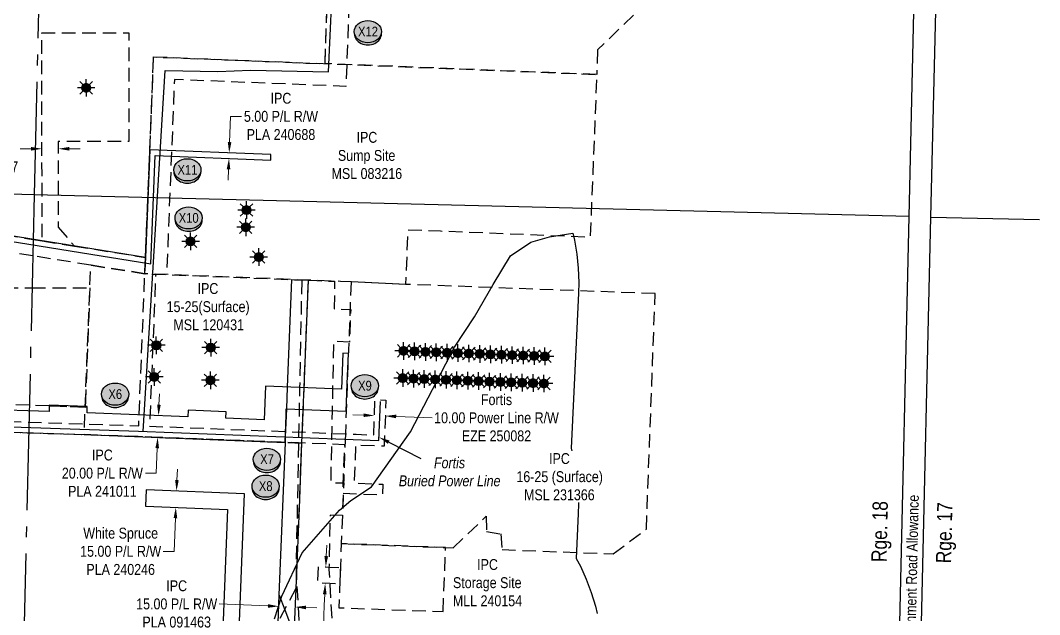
# Model space of a CAD drawing. Extents: x 394633 to 396608, y 6164206 to 6166988.
# Drawn here: x 395576 to 396513, y 6164747 to 6165294 of the extents above; entities that cross this region are included whole.
import ezdxf
from ezdxf.enums import TextEntityAlignment as Align

# ---------------------------------------------------------------- set-up
doc = ezdxf.new("R2010")
doc.units = 0
doc.header["$LTSCALE"] = 5
doc.header["$PDSIZE"] = 0.5
for name, pattern in [('foc-ACCESSROAD', [3.75, 2.5, -1.25]), ('foc-FLOWLINE', [3.75, 2.5, -1.25]), ('foc-QUARTERLINE', [33, 25, -3, 2, -3]), ('foc-TRAV', [1.875, 1.25, -0.625])]:
    doc.linetypes.add(name, pattern=pattern)
doc.layers.get('Defpoints').update_dxf_attribs({"color": 9})
for name, color, linetype in [('AS-DRILL-T', 8, 'Continuous'), ('AS-POWER', 104, 'foc-POWER'), ('C-AR', 13, 'foc-ACCESSROAD'), ('C-RW', 13, 'Continuous'), ('C-WS', 13, 'foc-ACCESSROAD'), ('C-WS-S', 8, 'Continuous'), ('D-TXT', 6, 'Continuous'), ('F-EZE', 190, 'foc-FLOWLINE'), ('F-RW', 190, 'Continuous'), ('L-ROAD-T', 7, 'Continuous'), ('L-SEC', 7, 'Continuous'), ('L-SECQ', 8, 'foc-QUARTERLINE'), ('P-CROSSINGS', 250, 'Continuous'), ('P-TRAV', 4, 'foc-TRAV'), ('WETLAND', 143, 'Continuous')]:
    doc.layers.add(name, color=color, linetype=linetype)
for name, color, linetype, lineweight in [('C-AR-T', 13, 'Continuous', 9), ('C-RW-T', 13, 'Continuous', 9), ('C-WS-T', 13, 'Continuous', 9), ('F-EZE-T', 190, 'Continuous', 9), ('F-RW-T', 190, 'Continuous', 9)]:
    doc.layers.add(name, color=color, linetype=linetype, lineweight=lineweight)
doc.styles.add('80CG', font='ARIALN.TTF', dxfattribs={"height": 10})
doc.styles.add('80L', font='ARIALN.TTF', dxfattribs={"height": 10})
doc.styles.add('Crossing', font='ARIALN.TTF', dxfattribs={"height": 10})
doc.styles.add('foc-LtypeFont', font='ARIALN.TTF', dxfattribs={"height": 7.35})
doc.linetypes.add('foc-POWER', pattern='A,6,-1,["P",foc-LtypeFont,S=0.2,R=0,X=-0.625,Y=-0.75],-1.24,4', length=12.24)
doc.dimstyles.new('Compass 5 000', dxfattribs={"dimscale": 5, "dimtxt": 9, "dimasz": 2, "dimexe": 0.2, "dimexo": 0.0625, "dimgap": 0.5, "dimtad": 0, "dimtih": 1, "dimtoh": 1, "dimzin": 0, "dimdsep": 46, "dimtxsty": '80CG', "dimcen": 0.1, "dimse1": 1, "dimse2": 1, "dimclrd": 256, "dimclrt": 256, "dimaunit": 1, "dimadec": 4, "dimazin": 0, "dimtfac": 0.06, "dimtofl": 0, "dimtmove": 0, "dimatfit": 1, "dimfxl": 0.2, "dimtolj": 1, "dimtzin": 0, "dimlwd": -1, "dimarcsym": 0})

# ---------------------------------------------------------------- blocks, each defined once
blk = doc.blocks.new('GAS')
h = blk.add_hatch(color=255)
h.dxf.hatch_style = 1
edge = h.paths.add_edge_path()
edge.add_arc((0, 0), 0.9, 0, 360)
for p, q in [((-0.81, 0), (-1.62, 0)), ((-0.57, 0.57), (-1.14, 1.14)), ((0, 0.81), (0, 1.62)), ((0.57, 0.57), (1.14, 1.14)), ((1.62, 0), (0.81, 0)), ((-0.57, -0.57), (-1.14, -1.14)), ((0, -0.81), (0, -1.62)), ((1.14, -1.14), (0.57, -0.57))]:
    blk.add_line(p, q)
blk.add_circle((0, 0), 0.8)
blk = doc.blocks.new('*D435')
at = {"layer": 'C-AR-T', "transparency": 16777216}
for p, q in [((395585.83, 6165175.59), (395575.83, 6165175.59)), ((395620.82, 6165175.59), (395630.82, 6165175.6))]:
    blk.add_line(p, q, dxfattribs=at)
for points in [[(395585.83, 6165177.26), (395585.83, 6165173.92), (395595.83, 6165175.59)], [(395620.81, 6165177.26), (395620.82, 6165173.93), (395610.82, 6165175.59)]]:
    blk.add_solid(points, dxfattribs=at)
at = {"layer": 'Defpoints', "color": 0, "transparency": 16777216}
for p in [(395595.83, 6165176.21), (395595.83, 6165175.59), (395610.82, 6165176.21)]:
    blk.add_point(p, dxfattribs=at)
at = {"layer": 'C-AR-T', "transparency": 16777216, "insert": (395541.54, 6165175.59), "char_height": 10, "attachment_point": 5, "style": '80CG'}
blk.add_mtext('\\A1;IPC\\P15.00 A/R^JMSL 120977', dxfattribs=at)
blk = doc.blocks.new('*D450')
at = {"layer": 'C-RW-T', "transparency": 16777216}
for p, q in [((395803.51, 6164755.34), (395758.74, 6164757.13)), ((395838.46, 6164753.94), (395848.45, 6164753.53))]:
    blk.add_line(p, q, dxfattribs=at)
for points in [[(395803.57, 6164757), (395803.44, 6164753.67), (395813.5, 6164754.94)], [(395838.52, 6164755.6), (395838.39, 6164752.27), (395828.47, 6164754.34)]]:
    blk.add_solid(points, dxfattribs=at)
at = {"layer": 'Defpoints', "color": 0, "transparency": 16777216}
for p in [(395815.54, 6164805.78), (395830.51, 6164805.18), (395813.5, 6164754.94)]:
    blk.add_point(p, dxfattribs=at)
at = {"layer": 'C-RW-T', "transparency": 16777216, "insert": (395719.65, 6164757.13), "char_height": 10, "attachment_point": 5, "style": '80CG', "bg_fill": 3, "box_fill_scale": 1.1, "bg_fill_color": 256, "bg_fill_true_color": 13158600, "bg_fill_transparency": 0}
blk.add_mtext('\\A1;IPC\\P15.00 P/L R/W\\PPLA 091463', dxfattribs=at)
blk = doc.blocks.new('*D451')
at = {"layer": 'C-RW-T', "transparency": 16777216}
for p, q in [((395768.28, 6165181.7), (395769.21, 6165205.31)), ((395769.21, 6165205.31), (395779.21, 6165205.31)), ((395767.3, 6165156.73), (395766.9, 6165146.74))]:
    blk.add_line(p, q, dxfattribs=at)
for points in [[(395766.62, 6165181.77), (395769.95, 6165181.64), (395767.89, 6165171.71)], [(395765.63, 6165156.79), (395768.96, 6165156.66), (395767.69, 6165166.72)]]:
    blk.add_solid(points, dxfattribs=at)
at = {"layer": 'Defpoints', "color": 0, "transparency": 16777216}
for p in [(395755.06, 6165172.22), (395767.89, 6165171.71), (395754.86, 6165167.23)]:
    blk.add_point(p, dxfattribs=at)
at = {"layer": 'C-RW-T', "transparency": 16777216, "insert": (395815.5, 6165205.31), "char_height": 10, "attachment_point": 5, "style": '80CG'}
blk.add_mtext('\\A1;IPC\\P5.00 P/L R/W\\PPLA 240688', dxfattribs=at)
blk = doc.blocks.new('*D456')
at = {"layer": 'Defpoints', "color": 0, "transparency": 16777216}
for p in [(395710.4, 6164861.37), (395709.8, 6164846.39), (395718.87, 6164846.03)]:
    blk.add_point(p, dxfattribs=at)
at = {"layer": 'F-RW-T', "transparency": 16777216}
for p, q in [((395719.87, 6164871), (395720.27, 6164880.99)), ((395718.47, 6164836.04), (395717.24, 6164805.51)), ((395717.24, 6164805.51), (395707.24, 6164805.51))]:
    blk.add_line(p, q, dxfattribs=at)
for points in [[(395718.21, 6164871.06), (395721.54, 6164870.93), (395719.47, 6164861.01)], [(395716.8, 6164836.1), (395720.13, 6164835.97), (395718.87, 6164846.03)]]:
    blk.add_solid(points, dxfattribs=at)
at = {"layer": 'F-RW-T', "transparency": 16777216, "insert": (395668.16, 6164805.51), "char_height": 10, "attachment_point": 5, "style": '80CG'}
blk.add_mtext('\\A1;White Spruce\\P15.00 P/L R/W\\PPLA 240246', dxfattribs=at)
blk = doc.blocks.new('*D457')
at = {"layer": 'C-RW-T', "transparency": 16777216}
for p, q in [((395703.33, 6164940.24), (395703.72, 6164950.23)), ((395701.77, 6164900.36), (395700.86, 6164877.34)), ((395700.86, 6164877.34), (395690.86, 6164877.34))]:
    blk.add_line(p, q, dxfattribs=at)
for points in [[(395701.66, 6164940.31), (395704.99, 6164940.18), (395702.94, 6164930.25)], [(395700.1, 6164900.42), (395703.43, 6164900.29), (395702.16, 6164910.35)]]:
    blk.add_solid(points, dxfattribs=at)
at = {"layer": 'Defpoints', "color": 0, "transparency": 16777216}
for p in [(395702.94, 6164930.25), (395715.12, 6164929.77), (395714.34, 6164909.87)]:
    blk.add_point(p, dxfattribs=at)
at = {"layer": 'C-RW-T', "transparency": 16777216, "insert": (395651.32, 6164877.34), "char_height": 10, "attachment_point": 5, "style": '80CG'}
blk.add_mtext('\\A1;IPC^J20.00 P/L R/W^JPLA 241011', dxfattribs=at)
blk = doc.blocks.new('xing2')
h = blk.add_hatch(color=50)
h.dxf.hatch_style = 1
edge = h.paths.add_edge_path()
edge.add_ellipse((0, 0), major_axis=(-12.5, 0), ratio=0.816297, start_angle=0, end_angle=360)
h = blk.add_hatch(color=250)
h.dxf.hatch_style = 1
edge = h.paths.add_edge_path()
edge.add_ellipse((0, -2.05), major_axis=(-12.5, 0), ratio=0.816297, start_angle=0, end_angle=180)
edge.add_line((12.5, -2.05), (12.5, 0))
edge.add_ellipse((0, 0), major_axis=(-12.5, 0), ratio=0.816297, start_angle=0, end_angle=180, ccw=False)
edge.add_line((-12.5, 0), (-12.5, -2.05))
at = {"color": 250}
blk.add_ellipse((0, 0), major_axis=(-12.5, 0), ratio=0.816297, dxfattribs=at)
blk.add_ellipse((0, -2.05), major_axis=(-12.5, 0), ratio=0.816297, start_param=0, end_param=3.141593, dxfattribs=at)
at = {"color": 250, "style": 'Crossing'}
blk.add_attdef('CROSSING', text='', height=9, dxfattribs=at).set_placement((0.09, 0.02), align=Align.MIDDLE_CENTER)
at = {"color": 250, "style": 'Crossing', "flags": 1}
for tag, p in [('OWNER', (0.09, -12.49)), ('DESCRIPTION', (0.09, -25.77)), ('LOCATION', (0.09, -39.3)), ('DWG_REF', (0.09, -52.84))]:
    blk.add_attdef(tag, text='', height=9, dxfattribs=at).set_placement(p, align=Align.MIDDLE_CENTER)
blk = doc.blocks.new('*D474')
at = {"layer": 'Defpoints', "color": 0, "transparency": 16777216}
for p in [(395901.4, 6164929.65), (395911.39, 6164929.27), (395911.41, 6164929.91)]:
    blk.add_point(p, dxfattribs=at)
at = {"layer": 'F-EZE-T', "transparency": 16777216}
for p, q in [((395891.44, 6164930.68), (395881.44, 6164931.06)), ((395921.41, 6164929.53), (395954.5, 6164928.25))]:
    blk.add_line(p, q, dxfattribs=at)
for points in [[(395891.5, 6164932.34), (395891.37, 6164929.01), (395901.43, 6164930.29)], [(395921.47, 6164931.19), (395921.34, 6164927.86), (395911.41, 6164929.91)]]:
    blk.add_solid(points, dxfattribs=at)
at = {"layer": 'F-EZE-T', "transparency": 16777216, "insert": (396013.64, 6164928.25), "char_height": 10, "attachment_point": 5, "style": '80CG'}
blk.add_mtext('\\A1;Fortis\\P10.00 Power Line R/W\\PEZE 250082', dxfattribs=at)

msp = doc.modelspace()

# ---------------------------------------------------------------- linework, layer by layer
at = {"layer": 'AS-DRILL-T', "color": 2}
msp.add_line((395718.394, 6165259.2), (395718.393, 6165259.188), dxfattribs=at)
at = {"layer": 'AS-POWER', "color": 10, "flags": 128}
msp.add_lwpolyline([(395306.229, 6164928.41), (395477.36, 6164922.946), (395684.527, 6164915.958), (395905.548, 6164907.328), (395906.927, 6164943.219)], dxfattribs=at)
at = {"layer": 'AS-POWER', "color": 1, "linetype": 'Continuous', "true_color": 0xff0101}
msp.add_lwpolyline([(395914.566, 6164905.865), (395944.142, 6164890.741)], dxfattribs=at)
msp.add_solid([(395913.808, 6164904.382), (395905.666, 6164910.417), (395915.325, 6164907.349)], dxfattribs=at)
at = {"layer": 'C-AR'}
msp.add_lwpolyline([(395690.996, 6165075.76), (395690.352, 6165060.684), (395640.655, 6165068.606), (395587.343, 6165077.106), (395542.624, 6165084.234), (395542.622, 6165099.413), (395587.695, 6165092.228), (395595.837, 6165090.93), (395625.636, 6165086.179), (395690.996, 6165075.76)], close=True, dxfattribs=at)
at = {"layer": 'C-AR', "flags": 128}
msp.add_lwpolyline([(396078.262, 6164216.905), (395932.662, 6164413.628), (395922.722, 6164427.727), (395856.446, 6164517.265), (395857.75, 6164555.073), (395857.439, 6164556.795), (395857.02, 6164559.12), (395854.713, 6164571.902), (395852.239, 6164585.68), (395851.086, 6164592.001), (395850.362, 6164597.071), (395847.796, 6164615.038), (395844.324, 6164639.347), (395843.01, 6164648.549), (395840.233, 6164667.99), (395837.651, 6164686.074), (395836.667, 6164692.961), (395836.187, 6164697.364), (395834.742, 6164710.482), (395833.372, 6164723.135), (395829.762, 6164786.539), (395829.644, 6164788.606), (395831.945, 6164905.179), (395832.556, 6164936.161), (395832.951, 6164956.142), (395834.901, 6165054.982), (395840.391, 6165054.768), (395848.533, 6165054.456), (395860.524, 6165053.983), (395864.861, 6165053.802), (395864.361, 6165028.442), (395879.632, 6165027.829), (395878.43, 6164997.876), (395863.769, 6164998.465), (395862.911, 6164954.974), (395862.517, 6164934.992), (395861.207, 6164868.643), (395873.235, 6164868.407), (395872.033, 6164838.446), (395860.615, 6164838.672), (395859.638, 6164789.163), (395863.257, 6164725.616), (395866.414, 6164696.709), (395868.041, 6164685.315), (395874.597, 6164639.411), (395880.685, 6164596.784), (395885.391, 6164570.706), (395887.365, 6164559.77), (395888.323, 6164555.592), (395890.98, 6164544.014), (395898.128, 6164524.668), (395903.336, 6164513.73), (395906.945, 6164515.449), (395912.038, 6164504.753), (395937.934, 6164465.112), (395949.495, 6164448.713), (395946.229, 6164446.41), (396000.022, 6164370.108), (396038.73, 6164317.827), (396114.127, 6164216.014)], dxfattribs=at)
msp.add_lwpolyline([(395870.127, 6164790.589), (395869.526, 6164775.606), (395860.396, 6164775.972), (395849.393, 6164776.414), (395849.994, 6164791.396), (395859.685, 6164791.008), (395870.127, 6164790.589)], close=True, dxfattribs=at)
at = {"layer": 'C-AR-T'}
for p, q in [((395857.129, 6164801.133), (395857.52, 6164811.118)), ((395855.757, 6164766.114), (395855.365, 6164756.129)), ((395854.073, 6164723.159), (395855.365, 6164756.129))]:
    msp.add_line(p, q, dxfattribs=at)
for points in [[(395855.465, 6164801.198), (395858.793, 6164801.068), (395856.738, 6164791.148)], [(395854.093, 6164766.179), (395857.421, 6164766.049), (395856.148, 6164776.099)]]:
    msp.add_solid(points, dxfattribs=at)
at = {"layer": 'C-RW', "flags": 128}
msp.add_lwpolyline([(395806.143, 6165165.202), (395806.34, 6165170.195), (395695.021, 6165174.588), (395690.996, 6165075.76), (395542.622, 6165099.413), (395542.621, 6165104.433), (395442.674, 6165113.856), (395442.673, 6165108.835), (395341.213, 6165116.112), (395341.213, 6165139.559), (395301.227, 6165140.565), (395301.227, 6165189.157), (395231.745, 6165189.157), (395231.745, 6165184.16), (395296.231, 6165184.16), (395296.231, 6165135.693), (395336.216, 6165134.687), (395336.216, 6165111.461), (395447.668, 6165103.468), (395447.669, 6165108.366), (395537.626, 6165099.886), (395537.626, 6165095.15), (395695.759, 6165069.941), (395699.81, 6165169.398)], close=True, dxfattribs=at)
at = {"layer": 'C-RW'}
for points in [[(395812.889, 6164739.727), (395813.908, 6164765.109), (395819.548, 6164905.66), (395819.748, 6164910.655), (395820.79, 6164936.62), (395821.591, 6164956.585), (395825.554, 6165055.348), (395834.901, 6165054.982), (395840.391, 6165054.768), (395836.504, 6164956.004), (395835.717, 6164936.037), (395834.501, 6164905.08), (395832.104, 6164845.186), (395829.762, 6164786.539), (395829.152, 6164771.281), (395827.738, 6164735.879)], [(395341.213, 6164922.296), (395634.493, 6164912.933), (395819.225, 6164905.689), (395820.201, 6164930.613), (395820.436, 6164936.616), (395875.49, 6164934.482), (395876.422, 6164959.458), (395877.463, 6164987.414), (395872.471, 6164987.6), (395871.242, 6164954.648), (395801.241, 6164957.379), (395800.03, 6164926.443)], [(395800.03, 6164926.443), (395764.798, 6164927.824), (395765.033, 6164933.815), (395730.085, 6164935.185), (395729.85, 6164929.194), (395637.241, 6164932.826), (395637.475, 6164938.817), (395602.518, 6164939.948), (395602.284, 6164933.957), (395424.827, 6164939.622)], [(395812.889, 6164739.727), (395813.908, 6164765.109), (395819.037, 6164751.654), (395826.145, 6164733.007)]]:
    msp.add_lwpolyline(points, dxfattribs=at)
at = {"layer": 'C-WS'}
for points in [[(396106.505, 6165266.454), (396105.77, 6165243.872), (395856.017, 6165253.872), (395863.353, 6165457.108), (395968.316, 6165456.426), (396301.842, 6165454.38), (396106.505, 6165266.454)], [(395542.607, 6165084.233), (395542.591, 6165047.871), (395586.662, 6165047.861), (395639.824, 6165047.846), (395635.758, 6164943.833), (395635.524, 6164937.849), (395602.486, 6164939.134), (395584.145, 6164939.85), (395492.635, 6164943.415), (395492.642, 6165047.863), (395442.665, 6165047.86), (395442.665, 6165092.82), (395542.612, 6165092.826), (395542.607, 6165084.233)]]:
    msp.add_lwpolyline(points, close=True, dxfattribs=at)
at = {"layer": 'C-WS', "flags": 128}
for points in [[(395610.825, 6165103.529), (395625.636, 6165086.179), (395595.837, 6165090.93), (395595.832, 6165133.158), (395595.826, 6165182.185), (395595.817, 6165282.112), (395675.759, 6165282.121), (395675.769, 6165182.193), (395610.814, 6165182.186), (395610.821, 6165132.781), (395610.825, 6165103.529)], [(395698.408, 6165260.182), (396105.77, 6165243.872), (396099.813, 6165094.247), (395962.017, 6165099.717), (395932.044, 6165100.879), (395930.094, 6165050.97), (395870.11, 6165053.688), (395690.294, 6165060.739), (395693.313, 6165130.566)], [(395840.398, 6165054.763), (395834.497, 6164905.08), (395819.548, 6164905.66), (395634.554, 6164912.879), (395640.655, 6165068.606), (395690.352, 6165060.684), (395825.554, 6165055.348), (395840.398, 6165054.763)], [(395964.598, 6164750.103), (395966.797, 6164809.019), (395870.947, 6164812.598), (395868.724, 6164753.682)]]:
    msp.add_lwpolyline(points, close=True, dxfattribs=at)
at = {"layer": 'C-WS'}
msp.add_lwpolyline([(395788.82, 6164696.336), (395784.974, 6164547.232), (395575.188, 6164555.383), (395164.827, 6164571.405), (395175.151, 6164870.899), (395301.239, 6164865.885), (395301.195, 6164923.574), (395634.493, 6164912.933), (395834.339, 6164905.096), (395829.151, 6164771.291), (395812.762, 6164740.697), (395788.82, 6164696.336)], dxfattribs=at)
at = {"layer": 'F-RW', "flags": 128}
msp.add_lwpolyline([(396313.22, 6164211.066), (396255.89, 6164288.51), (396048.973, 6164403.761), (395765.309, 6164413.733), (395775.245, 6164686.218), (395781.961, 6164858.495), (395691.452, 6164862.131), (395690.85, 6164847.154), (395766.4, 6164844.119), (395760.266, 6164686.783), (395749.783, 6164399.28), (396044.835, 6164388.908), (396245.769, 6164276.99), (396294.221, 6164211.538)], dxfattribs=at)
at = {"layer": 'L-SEC'}
for p, q in [((396392.911, 6165113.243), (396411.878, 6165916.937)), ((396413.008, 6165112.794), (396431.975, 6165916.489)), ((395588.653, 6165133.337), (394784.302, 6165153.613)), ((396392.911, 6165113.243), (395588.653, 6165133.337)), ((396374.453, 6164309.501), (396392.911, 6165113.243)), ((396394.55, 6164309.051), (396413.008, 6165112.794)), ((396413.008, 6165112.794), (396512.91, 6165110.563))]:
    msp.add_line(p, q, dxfattribs=at)
at = {"layer": 'L-SECQ'}
for p, q in [((395606.609, 6165897.075), (395588.653, 6165133.337)), ((395588.653, 6165133.337), (395570.62, 6164359.468))]:
    msp.add_line(p, q, dxfattribs=at)
at = {"layer": 'P-TRAV', "flags": 128}
msp.add_lwpolyline([(395637.434, 6164937.767), (395602.486, 6164939.13)], dxfattribs=at)
at = {"layer": 'WETLAND'}
msp.add_lwpolyline([(395809.442, 6164743.572), (395816.449, 6164764.302), (395835.136, 6164804.01), (395869.2, 6164843.358), (395879.669, 6164852.171), (395898.786, 6164864.741), (395934.699, 6164915.252), (395974.991, 6164993.209), (395993.386, 6165020.947), (396010.612, 6165050.728), (396026.379, 6165077.298), (396045.065, 6165089.853), (396062.291, 6165094.524), (396083.916, 6165097.983), (396085.401, 6165091.613), (396087.532, 6165078.705), (396088.814, 6165065.685), (396089.243, 6165052.609), (396089.011, 6165042.998), (396082.147, 6164900.375), (396085.078, 6164887.807), (396087.209, 6164874.899), (396088.491, 6164861.879), (396088.919, 6164848.803), (396088.745, 6164840.449), (396087.01, 6164798.971), (396090.783, 6164791.774), (396096.182, 6164779.857), (396100.791, 6164767.613), (396104.588, 6164755.094), (396106.136, 6164748.455)], dxfattribs=at)

# ---------------------------------------------------------------- block references
at = {"layer": 'C-WS-S', "xscale": 4.996375656929948, "yscale": 4.996375656929948, "zscale": 4.996375656929948}
for p in [(395636.418, 6165231.614), (395732.431, 6165090.425), (395700.928, 6164994.906), (395699.005, 6164965.849)]:
    msp.add_blockref('GAS', p, dxfattribs=at)
at = {"layer": 'C-WS-S', "color": 2, "xscale": 4.996375656929954, "yscale": 4.996375656929954, "zscale": 4.996375656929954}
for p in [(395783.817, 6165119.25), (395783.126, 6165103.462), (395795.068, 6165076.021), (395750.886, 6164992.824), (395750.673, 6164962.779)]:
    msp.add_blockref('GAS', p, dxfattribs=at)
at = {"layer": 'C-WS-S', "color": 5, "xscale": 4.998165, "yscale": 4.998165, "zscale": 4.998165}
for p in [(395928.235, 6164989.821), (395938.238, 6164989.361), (395948.241, 6164988.9), (395958.247, 6164988.55), (395968.188, 6164988.091), (395978.193, 6164987.742), (395988.199, 6164987.392), (395998.205, 6164987.043), (396008.208, 6164986.582), (396018.151, 6164986.235), (396028.157, 6164985.885), (396038.163, 6164985.536), (396048.168, 6164985.187), (396058.172, 6164984.726), (395927.387, 6164964.8), (395937.391, 6164964.339), (395947.268, 6164963.882), (395957.274, 6164963.532), (395967.217, 6164963.184), (395977.223, 6164962.835), (395987.226, 6164962.374), (395997.232, 6164962.025), (396007.235, 6164961.564), (396017.178, 6164961.216), (396027.184, 6164960.867), (396037.19, 6164960.517), (396047.196, 6164960.168), (396057.201, 6164959.819)]:
    msp.add_blockref('GAS', p, dxfattribs=at)
at = {"layer": 'P-CROSSINGS', "color": 2, "xscale": 0.9992661346889999, "yscale": 0.9992661346889999, "zscale": 0.9992661346889999}
for p, values in [((395895.403, 6165283.299), {'CROSSING': 'X12'}), ((395729.462, 6165156.222), {'CROSSING': 'X11'}), ((395730.584, 6165112.045), {'CROSSING': 'X10'}), ((395892.59, 6164957.797), {'CROSSING': 'X9'}), ((395663.062, 6164950.033), {'CROSSING': 'X6'}), ((395802.566, 6164890.188), {'CROSSING': 'X7'}), ((395801.395, 6164865.449), {'CROSSING': 'X8'})]:
    msp.add_blockref('xing2', p, dxfattribs=at).add_auto_attribs(values)

# ---------------------------------------------------------------- texts
at = {"layer": 'AS-POWER', "color": 10, "insert": (395923.201, 6164891.958), "char_height": 9.99266, "attachment_point": 1, "style": '80L'}
msp.add_mtext_dynamic_manual_height_columns('\\pi32.949;{\\fArial Narrow|b0|i1|c0|p34;Fortis \\P\\pi0.59546;Buried Power Line}', width=93.94, gutter_width=50, heights=[0], dxfattribs=at)
at = {"layer": 'C-WS-T', "attachment_point": 1, "style": '80L'}
for s, width, insert, char_height in [('\\pi24.912;IPC\\P\\pi-3.5423;15-25(Surface)\\P\\pi2.698;MSL 120431', 67.34241, (395713.922, 6165052.12), 9.99266), ('\\pi29.886;IPC\\P\\pi7.6353;Storage Site\\P\\pi7.5126;MLL 240154', 77.30297, (395965.976, 6164798.412), 9.99993)]:
    msp.add_mtext_dynamic_manual_height_columns(s, width=width, gutter_width=50, heights=[0], dxfattribs=dict(at, insert=insert, char_height=char_height))
at = {"layer": 'D-TXT', "color": 3, "char_height": 13.9898, "attachment_point": 1, "rotation": 88.684457, "style": '80L'}
for s, width, insert in [('Rge. 18', 73.75526, (396358.149, 6164795.792)), ('Rge. 17', 63.86109, (396417.553, 6164794.726))]:
    msp.add_mtext_dynamic_manual_height_columns(s, width=width, gutter_width=47.5, heights=[0], dxfattribs=dict(at, insert=insert))
at = {"layer": 'L-ROAD-T', "style": '80L'}
msp.add_text('Government Road Allowance', height=9.99275, rotation=88.684457, dxfattribs=at).set_placement((396395.212, 6164783.102), align=Align.MIDDLE_CENTER)

# ---------------------------------------------------------------- dimensions: what is measured, and where the dimension line sits
at = {"layer": 'C-AR-T'}
dim = msp.add_linear_dim(base=(395595.827, 6165175.591), p1=(395610.815, 6165176.213), p2=(395595.827, 6165176.212), angle=180.006969, text='IPC\\P15.00 A/R^JMSL 120977', dimstyle='Compass 5 000', dxfattribs=at)
dim.commit()
dim.dimension.update_dxf_attribs({"geometry": '*D435', "text_midpoint": (395541.543, 6165175.589), "dimtype": 161})
at = {"layer": 'C-RW-T', "color": 5}
dim = msp.add_linear_dim(base=(395767.887, 6165171.712), p1=(395754.863, 6165167.226), p2=(395755.06, 6165172.218), angle=87.740222, text='IPC\\P5.00 P/L R/W\\PPLA 240688', dimstyle='Compass 5 000', dxfattribs=at)
dim.commit()
dim.dimension.update_dxf_attribs({"geometry": '*D451', "text_midpoint": (395815.499, 6165205.305), "dimtype": 161})
at = {"layer": 'C-RW-T', "color": 2}
dim = msp.add_linear_dim(base=(395702.938, 6164930.25), p1=(395714.343, 6164909.874), p2=(395715.124, 6164929.772), angle=87.754532, text='IPC^J20.00 P/L R/W^JPLA 241011', dimstyle='Compass 5 000', dxfattribs=at)
dim.commit()
dim.dimension.update_dxf_attribs({"geometry": '*D457', "text_midpoint": (395651.324, 6164877.339), "dimtype": 161})

# ---------------------------------------------------------------- next in the draw order: texts
at = {"layer": 'C-WS-T', "insert": (395861.476, 6165191.117), "char_height": 9.99266, "attachment_point": 1, "style": '80L', "bg_fill": 2}
msp.add_mtext_dynamic_manual_height_columns('\\pi23.501;IPC\\P\\pi6.3617;Sump Site \\P\\pi0.49966;MSL 083216', width=64.52019, gutter_width=50, heights=[0], dxfattribs=at)
at = {"layer": 'C-WS-T', "insert": (396031.243, 6164895.825), "char_height": 9.99266, "attachment_point": 1, "style": '80L', "bg_fill": 3, "box_fill_scale": 1.2, "bg_fill_color": 256, "bg_fill_transparency": 0}
msp.add_mtext_dynamic_manual_height_columns('\\pi30.724;IPC\\P\\pi0.67792;16-25 (Surface)\\P\\pi7.7225;MSL 231366', width=78.96596, gutter_width=50, heights=[0], dxfattribs=at)

# ---------------------------------------------------------------- next in the draw order: dimensions: what is measured, and where the dimension line sits
at = {"layer": 'C-RW-T'}
dim = msp.add_linear_dim(base=(395813.5, 6164754.937), p1=(395830.506, 6164805.177), p2=(395815.54, 6164805.778), angle=177.702142, text='IPC\\P15.00 P/L R/W\\PPLA 091463', dimstyle='Compass 5 000', override={"dimtfill": 1}, dxfattribs=at)
dim.commit()
dim.dimension.update_dxf_attribs({"geometry": '*D450', "text_midpoint": (395719.652, 6164757.134), "dimtype": 161})

# ---------------------------------------------------------------- next in the draw order: linework, layer by layer
at = {"layer": 'AS-POWER', "color": 10, "flags": 128}
msp.add_lwpolyline([(395688.827, 6164915.79), (395709.137, 6165247.568), (395757.403, 6165246.705), (395787.428, 6165247.842), (395859.246, 6165246.468), (395863.915, 6165346.466)], dxfattribs=at)
at = {"layer": 'C-WS'}
msp.add_lwpolyline([(395879.918, 6165053.255), (395874.712, 6164913.605), (395870.947, 6164812.598), (395973.765, 6164808.759), (396004.149, 6164837.731), (396004.521, 6164823.83), (396017.526, 6164821.513), (396018.711, 6164807.081), (396120.85, 6164803.268), (396151.422, 6164825.938), (396159.503, 6165042.396), (395930.076, 6165050.961)], close=True, dxfattribs=at)
at = {"layer": 'F-EZE', "flags": 128}
msp.add_lwpolyline([(395477.135, 6164917.956), (395301.195, 6164923.574), (395301.241, 6165072.156), (395256.274, 6165072.158), (395256.279, 6165172.084), (395241.29, 6165172.085), (395241.29, 6165182.078), (395256.279, 6165182.077), (395256.282, 6165247.029), (395241.293, 6165247.03), (395241.294, 6165257.023), (395266.276, 6165257.022), (395266.272, 6165182.077), (395266.267, 6165082.15), (395291.249, 6165082.149), (395291.249, 6165087.145), (395301.242, 6165087.145), (395301.242, 6165082.148), (395311.234, 6165082.148), (395311.228, 6164933.251), (395477.524, 6164927.942), (395684.709, 6164920.953), (395698.424, 6165259.996), (395855.973, 6165253.715), (395863.316, 6165456.933), (396400.948, 6165453.774), (396400.471, 6165433.576), (395882.588, 6165436.826), (395875.221, 6165232.946), (395717.586, 6165239.231), (395710.333, 6165059.953), (395700.346, 6165060.29), (395694.694, 6164920.563), (395884.489, 6164913.152), (395900.745, 6164912.518), (395901.99, 6164944.91), (395911.976, 6164944.526), (395910.346, 6164902.142), (395884.108, 6164903.167), (395882.775, 6164868.228), (395909.125, 6164867.201), (395908.736, 6164857.216), (395872.408, 6164858.632), (395874.123, 6164903.557), (395684.319, 6164910.968), (395487.12, 6164917.566), (395486.03, 6164889.056), (395501.782, 6164888.336), (395499.773, 6164841.413), (395462.834, 6164842.995), (395464.843, 6164889.918), (395476.045, 6164889.438), (395477.135, 6164917.956)], close=True, dxfattribs=at)

# ---------------------------------------------------------------- next in the draw order: dimensions: what is measured, and where the dimension line sits
at = {"layer": 'F-EZE-T', "color": 2}
dim = msp.add_linear_dim(base=(395911.414, 6164929.91), p1=(395901.404, 6164929.651), p2=(395911.389, 6164929.267), angle=357.798718, text='Fortis\\P10.00 Power Line R/W\\PEZE 250082', dimstyle='Compass 5 000', dxfattribs=at)
dim.commit()
dim.dimension.update_dxf_attribs({"geometry": '*D474', "text_midpoint": (396013.638, 6164928.254), "dimtype": 161})
at = {"layer": 'F-RW-T', "color": 5}
dim = msp.add_linear_dim(base=(395718.869, 6164846.028), p1=(395710.398, 6164861.37), p2=(395709.796, 6164846.393), angle=267.699306, text='White Spruce\\P15.00 P/L R/W\\PPLA 240246', dimstyle='Compass 5 000', dxfattribs=at)
dim.commit()
dim.dimension.update_dxf_attribs({"geometry": '*D456', "text_midpoint": (395668.156, 6164805.51), "dimtype": 161})

doc.saveas('drawing.dxf')
